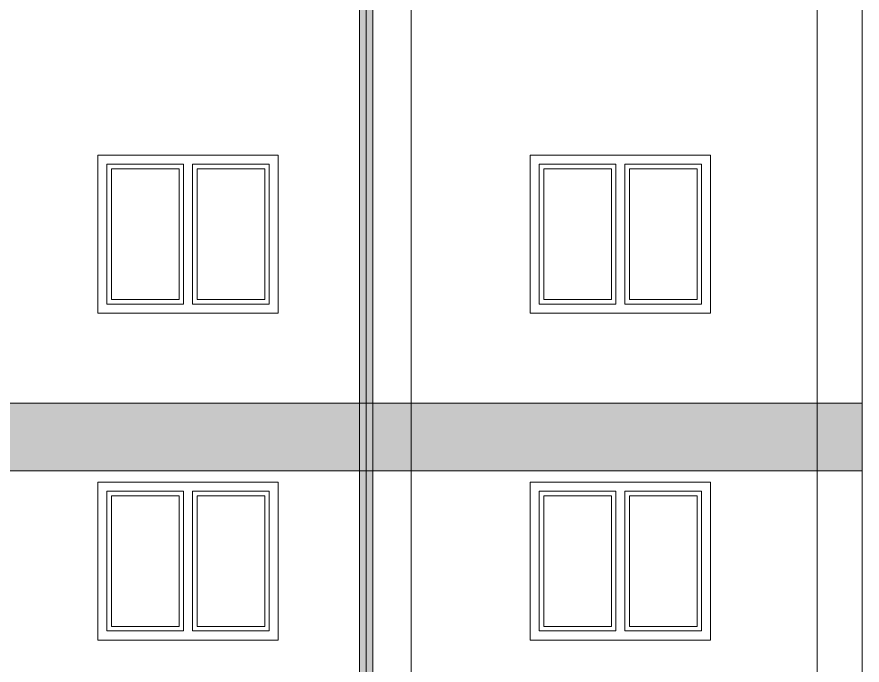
# Model space of a CAD drawing. Header units: feet. Extents: x 2791058 to 2855058, y -67651 to -18651.
# Drawn here: x 2814562 to 2818312, y -50513 to -47638 of the extents above; entities that cross this region are included whole.
import ezdxf

# ---------------------------------------------------------------- set-up
doc = ezdxf.new("R2010")
doc.units = ezdxf.units.FT
doc.header["$MEASUREMENT"] = 0
doc.linetypes.add('Hidden Line', pattern=[195.611112, 141.111112, -54.5])
doc.layers.add('Exterior walls', color=7, linetype='Continuous')
for name, color, linetype, lineweight in [('Exterior walls_Pen_No__1', 7, 'Continuous', 0), ('Exterior walls_Pen_No__80', 3, 'Continuous', 0), ('Lines_Pen_No__20', 1, 'Continuous', 0), ('Shell - Roof_Pen_No__21', 7, 'Continuous', 0)]:
    doc.layers.add(name, color=color, linetype=linetype, lineweight=lineweight)

# ---------------------------------------------------------------- blocks, each defined once
blk = doc.blocks.new('Wall_15', base_point=(2816081.6, -46651.5))
at = {"layer": 'Exterior walls', "linetype": 'Continuous', "lineweight": 0}
blk.add_hatch(color=255, dxfattribs=at).paths.add_polyline_path([(2816081.6, -46651.5), (2816081.6, -52164.8), (2816141.6, -52164.8), (2816141.6, -46651.5)])
at = {"layer": 'Exterior walls_Pen_No__1', "color": 7, "linetype": 'Continuous', "lineweight": 0, "flags": 128}
for points in [[(2816081.6, -46651.5), (2816081.6, -52164.8)], [(2816141.6, -46651.5), (2816081.6, -46651.5)], [(2816141.6, -52164.8), (2816141.6, -46651.5)], [(2816081.6, -52164.8), (2816141.6, -52164.8)]]:
    blk.add_lwpolyline(points, dxfattribs=at)

msp = doc.modelspace()

# ---------------------------------------------------------------- hatches: boundary and pattern name
at = {"layer": 'Exterior walls_Pen_No__80', "linetype": 'Continuous', "lineweight": 0, "true_color": 0x7fff7f}
msp.add_hatch(color=91, dxfattribs=at).paths.add_polyline_path([(2818311.6, -49351.8), (2802711.6, -49351.8), (2802711.6, -49651.8), (2818311.6, -49651.8)])

# ---------------------------------------------------------------- linework, layer by layer
at = {"layer": 'Exterior walls_Pen_No__1', "color": 7, "linetype": 'Continuous', "lineweight": 0, "flags": 128}
msp.add_lwpolyline([(2818311.6, -49351.8), (2802711.6, -49351.8), (2802711.6, -49651.8), (2818311.6, -49651.8)], close=True, dxfattribs=at)
at = {"layer": 'Lines_Pen_No__20', "color": 1, "linetype": 'Hidden Line', "lineweight": 0}
for p, q in [((2815721.5, -48251.5), (2814921.5, -48251.5)), ((2814921.5, -48321.5), (2814921.5, -48251.5)), ((2815721.5, -48321.5), (2815721.5, -48251.5)), ((2817639.5, -48251.5), (2816839.5, -48251.5)), ((2816839.5, -48321.5), (2816839.5, -48251.5)), ((2817639.5, -48321.5), (2817639.5, -48251.5)), ((2815721.5, -49701.5), (2814921.5, -49701.5)), ((2814921.5, -49771.5), (2814921.5, -49701.5)), ((2815721.5, -49771.5), (2815721.5, -49701.5)), ((2817639.5, -49701.5), (2816839.5, -49701.5)), ((2816839.5, -49771.5), (2816839.5, -49701.5)), ((2817639.5, -49771.5), (2817639.5, -49701.5))]:
    msp.add_line(p, q, dxfattribs=at)
at = {"layer": 'Lines_Pen_No__20', "color": 1, "linetype": 'Continuous', "lineweight": 0}
for p, q in [((2815301.5, -48911.5), (2815301.5, -48291.5)), ((2815341.5, -48911.5), (2815341.5, -48291.5)), ((2817219.5, -48911.5), (2817219.5, -48291.5)), ((2817259.5, -48911.5), (2817259.5, -48291.5)), ((2815281.5, -48891.5), (2815281.5, -48311.5)), ((2815361.5, -48891.5), (2815361.5, -48311.5)), ((2817199.5, -48891.5), (2817199.5, -48311.5)), ((2817279.5, -48891.5), (2817279.5, -48311.5)), ((2815301.5, -50361.5), (2815301.5, -49741.5)), ((2815341.5, -50361.5), (2815341.5, -49741.5)), ((2817219.5, -50361.5), (2817219.5, -49741.5)), ((2817259.5, -50361.5), (2817259.5, -49741.5)), ((2815281.5, -50341.5), (2815281.5, -49761.5)), ((2815361.5, -50341.5), (2815361.5, -49761.5)), ((2817199.5, -50341.5), (2817199.5, -49761.5)), ((2817279.5, -50341.5), (2817279.5, -49761.5))]:
    msp.add_line(p, q, dxfattribs=at)
for points in [[(2814921.5, -48951.5), (2815721.5, -48951.5), (2815721.5, -48251.5), (2814921.5, -48251.5)], [(2816839.5, -48951.5), (2817639.5, -48951.5), (2817639.5, -48251.5), (2816839.5, -48251.5)], [(2814921.5, -50401.5), (2815721.5, -50401.5), (2815721.5, -49701.5), (2814921.5, -49701.5)], [(2816839.5, -50401.5), (2817639.5, -50401.5), (2817639.5, -49701.5), (2816839.5, -49701.5)]]:
    msp.add_lwpolyline(points, close=True, dxfattribs=at)
for points in [[(2815301.5, -48291.5), (2814961.5, -48291.5), (2814961.5, -48911.5), (2815301.5, -48911.5)], [(2815341.5, -48911.5), (2815681.5, -48911.5), (2815681.5, -48291.5), (2815341.5, -48291.5)], [(2817219.5, -48291.5), (2816879.5, -48291.5), (2816879.5, -48911.5), (2817219.5, -48911.5)], [(2817259.5, -48911.5), (2817599.5, -48911.5), (2817599.5, -48291.5), (2817259.5, -48291.5)], [(2815281.5, -48311.5), (2814981.5, -48311.5), (2814981.5, -48891.5), (2815281.5, -48891.5)], [(2815361.5, -48891.5), (2815661.5, -48891.5), (2815661.5, -48311.5), (2815361.5, -48311.5)], [(2817199.5, -48311.5), (2816899.5, -48311.5), (2816899.5, -48891.5), (2817199.5, -48891.5)], [(2817279.5, -48891.5), (2817579.5, -48891.5), (2817579.5, -48311.5), (2817279.5, -48311.5)], [(2815301.5, -49741.5), (2814961.5, -49741.5), (2814961.5, -50361.5), (2815301.5, -50361.5)], [(2815341.5, -50361.5), (2815681.5, -50361.5), (2815681.5, -49741.5), (2815341.5, -49741.5)], [(2817219.5, -49741.5), (2816879.5, -49741.5), (2816879.5, -50361.5), (2817219.5, -50361.5)], [(2817259.5, -50361.5), (2817599.5, -50361.5), (2817599.5, -49741.5), (2817259.5, -49741.5)], [(2815281.5, -49761.5), (2814981.5, -49761.5), (2814981.5, -50341.5), (2815281.5, -50341.5)], [(2815361.5, -50341.5), (2815661.5, -50341.5), (2815661.5, -49761.5), (2815361.5, -49761.5)], [(2817199.5, -49761.5), (2816899.5, -49761.5), (2816899.5, -50341.5), (2817199.5, -50341.5)], [(2817279.5, -50341.5), (2817579.5, -50341.5), (2817579.5, -49761.5), (2817279.5, -49761.5)]]:
    msp.add_lwpolyline(points, dxfattribs=at)
at = {"layer": 'Shell - Roof_Pen_No__21', "color": 7, "linetype": 'Continuous', "lineweight": 0}
for p, q in [((2816111.6, -46651.5), (2816111.6, -53276.5)), ((2816311.6, -46651.5), (2816311.6, -53276.5)), ((2818111.6, -46651.5), (2818111.6, -53276.5)), ((2818311.6, -46651.5), (2818311.6, -52501.5)), ((2818311.6, -46651.5), (2818311.6, -54251.5)), ((2815721.5, -48251.5), (2814921.5, -48251.5)), ((2814921.5, -48251.5), (2814921.5, -48951.5)), ((2815721.5, -48951.5), (2815721.5, -48251.5)), ((2817639.5, -48251.5), (2816839.5, -48251.5)), ((2816839.5, -48251.5), (2816839.5, -48951.5)), ((2817639.5, -48951.5), (2817639.5, -48251.5)), ((2814921.5, -48951.5), (2815721.5, -48951.5)), ((2816839.5, -48951.5), (2817639.5, -48951.5)), ((2815721.5, -49701.5), (2814921.5, -49701.5)), ((2814921.5, -49701.5), (2814921.5, -50401.5)), ((2815721.5, -50401.5), (2815721.5, -49701.5)), ((2817639.5, -49701.5), (2816839.5, -49701.5)), ((2816839.5, -49701.5), (2816839.5, -50401.5)), ((2817639.5, -50401.5), (2817639.5, -49701.5)), ((2814921.5, -50401.5), (2815721.5, -50401.5)), ((2816839.5, -50401.5), (2817639.5, -50401.5))]:
    msp.add_line(p, q, dxfattribs=at)

# ---------------------------------------------------------------- block references
at = {"layer": 'Exterior walls', "color": 7, "lineweight": 0}
msp.add_blockref('Wall_15', (2816081.6, -46651.5), dxfattribs=at)

doc.saveas('drawing.dxf')
